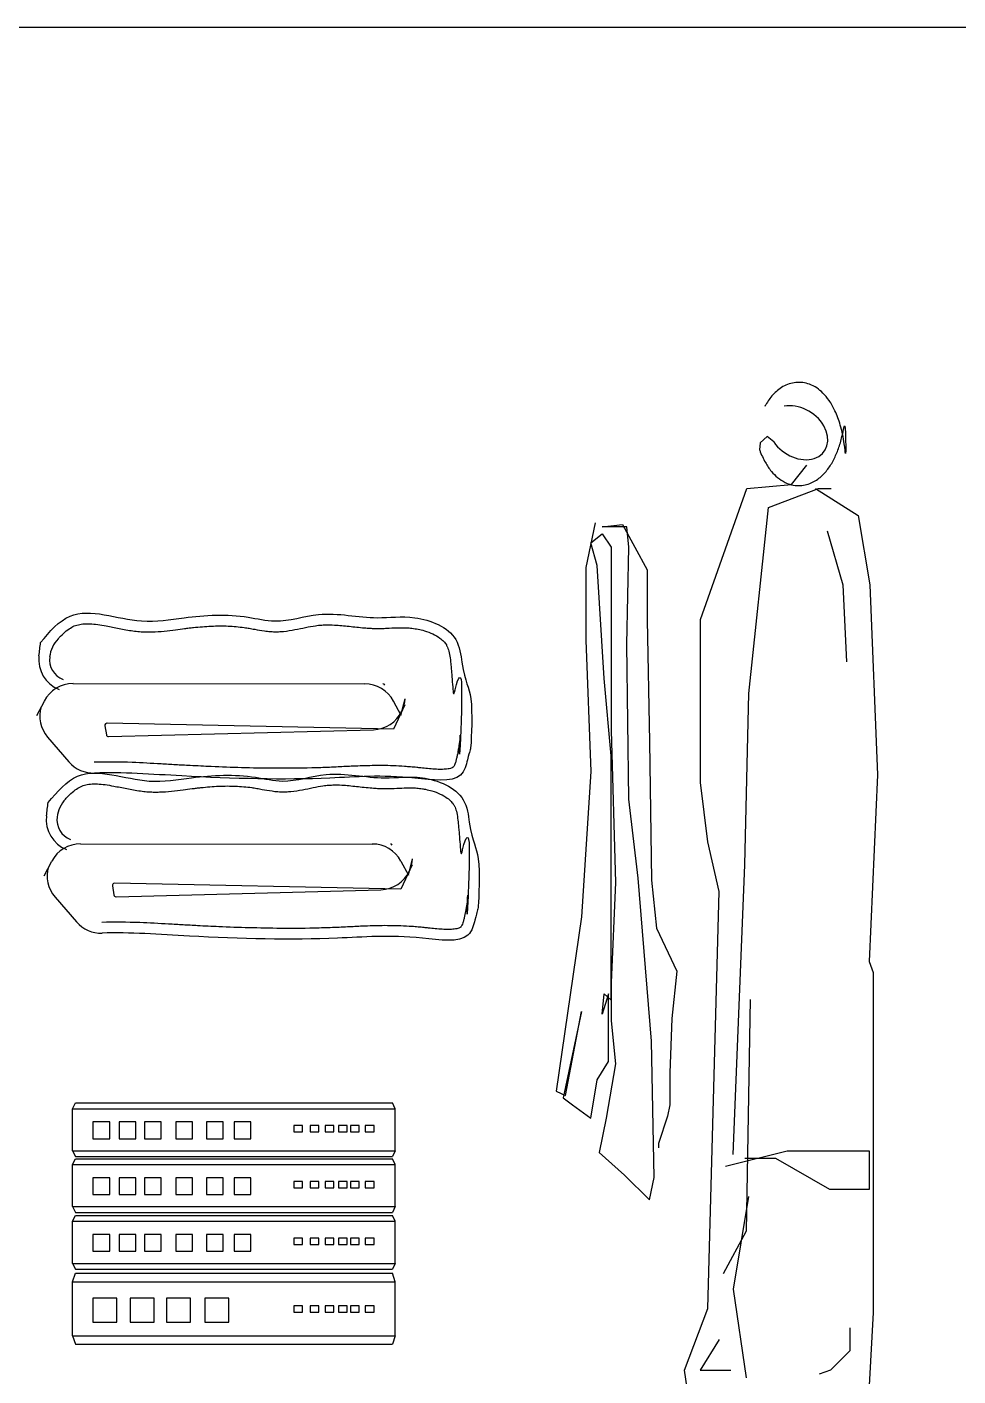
# Model space of a CAD drawing. Header units: inches. Extents: x 8.4 to 50.9, y 14.4 to 39.2.
# Drawn here: x 24.314 to 25.18, y 25.1 to 26.353 of the extents above; entities that cross this region are included whole.
import ezdxf

# ---------------------------------------------------------------- set-up
doc = ezdxf.new("R2010")
doc.units = ezdxf.units.IN
doc.header["$MEASUREMENT"] = 0
for name, color, linetype in [('02', 2, 'Continuous'), ('1', 1, 'Continuous'), ('4', 4, 'Continuous')]:
    doc.layers.add(name, color=color, linetype=linetype)

msp = doc.modelspace()

# ---------------------------------------------------------------- linework, layer by layer
at = {"layer": '02'}
for p, q in [((24.357, 25.7428), (24.6283, 25.7425)), ((24.3234, 25.7131), (24.3304, 25.7265)), ((24.6547, 25.7267), (24.6618, 25.7135)), ((24.6653, 25.723), (24.6548, 25.7005)), ((24.6618, 25.7135), (24.6656, 25.7286)), ((24.6626, 25.7173), (24.6629, 25.718)), ((24.6548, 25.7005), (24.3886, 25.706)), ((24.3334, 25.6932), (24.3533, 25.6701)), ((24.3866, 25.7037), (24.388, 25.6952)), ((24.39, 25.6936), (24.6362, 25.7)), ((24.364, 25.594), (24.6353, 25.5938)), ((24.6687, 25.5648), (24.6726, 25.5799)), ((24.3303, 25.5643), (24.3373, 25.5778)), ((24.6617, 25.5779), (24.6687, 25.5648)), ((24.6722, 25.5743), (24.6617, 25.5518)), ((24.6696, 25.5686), (24.6699, 25.5692)), ((24.3936, 25.5549), (24.3949, 25.5465)), ((24.6617, 25.5518), (24.3956, 25.5573)), ((24.3403, 25.5445), (24.3603, 25.5214)), ((24.397, 25.5448), (24.6432, 25.5513))]:
    msp.add_line(p, q, dxfattribs=at)
for centre, radius, start, end in [((24.3651, 25.764), 0.03, 137.1604, 173.0074), ((24.3552, 25.7652), 0.03, 173.3108, 248.1333), ((24.3552, 25.7652), 0.02, 173.0074, 248.1333), ((24.357, 25.7128), 0.03, 89.9531, 152.6148), ((24.6283, 25.7125), 0.03, 28.1237, 89.9531), ((24.6451, 25.7405), 0.002, 28.1237, 89.9531), ((24.6451, 25.7405), 0.002, 28.1237, 89.9531), ((24.3561, 25.7128), 0.03, 163.3945, 220.8302), ((24.6357, 25.7306), 0.03, 334.9831, 356.0548), ((24.3886, 25.704), 0.002, 88.8229, 189.0767), ((24.6354, 25.73), 0.03, 271.5046, 334.9831), ((24.39, 25.6956), 0.002, 189.0767, 271.5046), ((24.376, 25.6897), 0.03, 220.8302, 272.0542), ((24.3721, 25.6152), 0.03, 137.1604, 173.0074), ((24.3621, 25.6165), 0.03, 173.3108, 248.1333), ((24.3621, 25.6165), 0.02, 173.0074, 248.1333), ((24.364, 25.564), 0.03, 89.9531, 152.6148), ((24.6352, 25.5638), 0.03, 28.1237, 89.9531), ((24.652, 25.5918), 0.002, 28.1237, 89.9531), ((24.652, 25.5918), 0.002, 28.1237, 89.9531), ((24.6427, 25.5819), 0.03, 334.9831, 356.0548), ((24.363, 25.5641), 0.03, 163.3945, 220.8302), ((24.6424, 25.5813), 0.03, 271.5046, 334.9831), ((24.3956, 25.5553), 0.002, 88.8229, 189.0767), ((24.3969, 25.5468), 0.002, 189.0767, 271.5046), ((24.383, 25.541), 0.03, 220.8302, 272.0542)]:
    msp.add_arc(centre, radius, start, end, dxfattribs=at)
for points, knots in [([(24.3269, 25.781), (24.3354, 25.7911), (24.3593, 25.8194), (24.4127, 25.7962), (24.4665, 25.8058), (24.5085, 25.8081), (24.5499, 25.7978), (24.5895, 25.8122), (24.634, 25.8012), (24.6746, 25.8078), (24.715, 25.792), (24.7203, 25.7435), (24.7293, 25.738), (24.7268, 25.678), (24.7258, 25.682), (24.7183, 25.6491), (24.6544, 25.6592), (24.5806, 25.6525), (24.4776, 25.6551), (24.4026, 25.6606), (24.3771, 25.6597)], [0, 0, 0, 0, 36.733946, 103.386027, 142.999788, 202.501888, 227.7457, 268.687732, 323.270238, 358.270238, 398.148177, 420.199254, 489.215556, 563.217246, 609.241696, 629.297867, 669.113065, 748.113065, 885.627609, 966.501868, 966.501868, 966.501868, 966.501868]), ([(24.3431, 25.7844), (24.3439, 25.7853), (24.3447, 25.7861), (24.3473, 25.7887), (24.3491, 25.7903), (24.3525, 25.7931), (24.3542, 25.7942), (24.3574, 25.7961), (24.359, 25.7967), (24.3624, 25.7977), (24.3642, 25.798), (24.3682, 25.7984), (24.3704, 25.7984), (24.375, 25.7982), (24.3774, 25.798), (24.3825, 25.7973), (24.3852, 25.7969), (24.3918, 25.7956), (24.3958, 25.7948), (24.4041, 25.7932), (24.4084, 25.7924), (24.4147, 25.7915), (24.4167, 25.7913), (24.4198, 25.7911), (24.4208, 25.791), (24.4227, 25.7909), (24.4237, 25.7908), (24.4267, 25.7908), (24.4286, 25.7908), (24.4343, 25.7909), (24.4381, 25.7912), (24.4453, 25.7919), (24.4489, 25.7924), (24.4552, 25.7933), (24.458, 25.7936), (24.4621, 25.7942), (24.4635, 25.7943), (24.4662, 25.7947), (24.4676, 25.7948), (24.4717, 25.7953), (24.4745, 25.7955), (24.4827, 25.7961), (24.4882, 25.7964), (24.4961, 25.7964), (24.4986, 25.7964), (24.5062, 25.7961), (24.5112, 25.7956), (24.5169, 25.7948), (24.5177, 25.7947), (24.5193, 25.7945), (24.5201, 25.7943), (24.5225, 25.7939), (24.5242, 25.7936), (24.5288, 25.7928), (24.5318, 25.7922), (24.5368, 25.7915), (24.5386, 25.7913), (24.5415, 25.7911), (24.5425, 25.7911), (24.5442, 25.791), (24.545, 25.791), (24.5466, 25.791), (24.5473, 25.791), (24.5496, 25.7911), (24.5511, 25.7912), (24.5563, 25.7917), (24.5598, 25.7923), (24.5667, 25.7936), (24.57, 25.7943), (24.5764, 25.7956), (24.5794, 25.7962), (24.5833, 25.7967), (24.5843, 25.7969), (24.5859, 25.797), (24.5866, 25.7971), (24.5887, 25.7973), (24.5901, 25.7973), (24.5942, 25.7974), (24.5971, 25.7974), (24.6044, 25.797), (24.609, 25.7966), (24.6183, 25.7956), (24.6231, 25.795), (24.6296, 25.7945), (24.6313, 25.7943), (24.6344, 25.7942), (24.6359, 25.7941), (24.6381, 25.794), (24.6389, 25.794), (24.6412, 25.794), (24.6427, 25.794), (24.6456, 25.7941), (24.6471, 25.7942), (24.6517, 25.7944), (24.6549, 25.7946), (24.6611, 25.7948), (24.6641, 25.7948), (24.6687, 25.7946), (24.6704, 25.7945), (24.673, 25.7942), (24.6739, 25.794), (24.6759, 25.7937), (24.6768, 25.7936), (24.6798, 25.793), (24.6817, 25.7925), (24.6864, 25.7911), (24.689, 25.7901), (24.6938, 25.7878), (24.696, 25.7865), (24.6993, 25.7841), (24.7005, 25.7831), (24.7026, 25.781), (24.7034, 25.7799), (24.7042, 25.7785), (24.7044, 25.7781), (24.7048, 25.7774), (24.7049, 25.7771), (24.7054, 25.7759), (24.7057, 25.7751), (24.7065, 25.7725), (24.707, 25.7705), (24.7077, 25.7661), (24.7079, 25.7637), (24.7082, 25.7603), (24.7083, 25.7595), (24.7085, 25.7579), (24.7085, 25.7571), (24.7087, 25.7547), (24.7089, 25.7531), (24.7093, 25.7484), (24.7095, 25.7452), (24.7102, 25.7358), (24.7105, 25.7295), (24.7154, 25.752), (24.7182, 25.7519), (24.7183, 25.7265), (24.718, 25.7132), (24.7174, 25.6986), (24.7173, 25.6957), (24.717, 25.6891), (24.7168, 25.6856), (24.7165, 25.6806), (24.7164, 25.6789), (24.7162, 25.6758), (24.7171, 25.6964), (24.7167, 25.6922), (24.7164, 25.6897), (24.7157, 25.6847), (24.7153, 25.6824), (24.7146, 25.6789), (24.7145, 25.6781), (24.7142, 25.6767), (24.7141, 25.6762), (24.7139, 25.6752), (24.7138, 25.6746), (24.7135, 25.6736), (24.7134, 25.6731), (24.713, 25.6714), (24.7128, 25.6704), (24.7122, 25.6685), (24.7119, 25.6676), (24.7113, 25.6665), (24.7111, 25.6661), (24.7107, 25.6656), (24.7105, 25.6654), (24.7104, 25.6652), (24.7103, 25.6652), (24.7103, 25.6651), (24.7102, 25.6651), (24.7101, 25.665), (24.71, 25.6649), (24.7095, 25.6647), (24.7091, 25.6645), (24.7081, 25.6641), (24.7075, 25.6639), (24.706, 25.6636), (24.7052, 25.6635), (24.7028, 25.6632), (24.701, 25.6631), (24.6973, 25.6631), (24.6953, 25.6632), (24.6911, 25.6634), (24.6889, 25.6636), (24.6846, 25.664), (24.6825, 25.6643), (24.6791, 25.6646), (24.6778, 25.6648), (24.6755, 25.665), (24.6746, 25.6651), (24.6727, 25.6653), (24.6717, 25.6653), (24.6689, 25.6656), (24.6671, 25.6657), (24.6616, 25.6661), (24.6581, 25.6663), (24.6478, 25.6667), (24.6414, 25.6667), (24.629, 25.6665), (24.6231, 25.6663), (24.6127, 25.6659), (24.608, 25.6656), (24.6008, 25.6653), (24.5981, 25.6651), (24.59, 25.6648), (24.5845, 25.6646), (24.5673, 25.6642), (24.5553, 25.6641), (24.5334, 25.6642), (24.5235, 25.6644), (24.5043, 25.6649), (24.4949, 25.6653), (24.479, 25.666), (24.4724, 25.6663), (24.4613, 25.6669), (24.4569, 25.6671), (24.4479, 25.6676), (24.4434, 25.6679), (24.43, 25.6687), (24.421, 25.6692), (24.4001, 25.67), (24.3883, 25.6701), (24.3768, 25.6697)], [12.663082, 12.663082, 12.663082, 12.663082, 16.369831, 16.369831, 24.554746, 24.554746, 32.739662, 32.739662, 40.924577, 40.924577, 49.109492, 49.109492, 57.294408, 57.294408, 65.479323, 65.479323, 73.664239, 73.664239, 85.29828, 85.29828, 96.932321, 96.932321, 102.258585, 102.258585, 104.876775, 104.876775, 107.494965, 107.494965, 112.731344, 112.731344, 123.204104, 123.204104, 133.676864, 133.676864, 142.211538, 142.211538, 146.478628, 146.478628, 150.745717, 150.745717, 159.279895, 159.279895, 176.348253, 176.348253, 184.312384, 184.312384, 200.240647, 200.240647, 202.790836, 202.790836, 205.341025, 205.341025, 210.441404, 210.441404, 219.206328, 219.206328, 224.213491, 224.213491, 226.782109, 226.782109, 228.77242, 228.77242, 230.762731, 230.762731, 234.743353, 234.743353, 244.634152, 244.634152, 254.524952, 254.524952, 264.415752, 264.415752, 267.497225, 267.497225, 269.968867, 269.968867, 274.605841, 274.605841, 283.879791, 283.879791, 297.974363, 297.974363, 312.068935, 312.068935, 316.927781, 316.927781, 321.07528, 321.07528, 323.222438, 323.222438, 327.516754, 327.516754, 331.81107, 331.81107, 341.642953, 341.642953, 351.474837, 351.474837, 356.820768, 356.820768, 359.842443, 359.842443, 362.864119, 362.864119, 368.907471, 368.907471, 377.332658, 377.332658, 385.757844, 385.757844, 391.847369, 391.847369, 397.936893, 397.936893, 399.710577, 399.710577, 401.484262, 401.484262, 405.031632, 405.031632, 412.110812, 412.110812, 419.189993, 419.189993, 421.405015, 421.405015, 423.620036, 423.620036, 428.05008, 428.05008, 436.910166, 436.910166, 454.63034, 454.63034, 490.070686, 490.070686, 531.197208, 531.197208, 542.144126, 542.144126, 556.90457, 556.90457, 565.029415, 565.029415, 573.15426, 573.15426, 589.654992, 589.654992, 602.188857, 602.188857, 606.024035, 606.024035, 608.125936, 608.125936, 610.283897, 610.283897, 612.441858, 612.441858, 617.227886, 617.227886, 622.013914, 622.013914, 625.481353, 625.481353, 628.948791, 628.948791, 629.877674, 629.877674, 630.806557, 630.806557, 632.664322, 632.664322, 636.218428, 636.218428, 639.772534, 639.772534, 643.326639, 643.326639, 648.969345, 648.969345, 654.61205, 654.61205, 660.254755, 660.254755, 665.29399, 665.29399, 668.495434, 668.495434, 670.821353, 670.821353, 673.147272, 673.147272, 677.79911, 677.79911, 687.102786, 687.102786, 705.710138, 705.710138, 724.179871, 724.179871, 739.219426, 739.219426, 748.059355, 748.059355, 765.739211, 765.739211, 802.631415, 802.631415, 832.166903, 832.166903, 859.651423, 859.651423, 878.807022, 878.807022, 891.872375, 891.872375, 904.937727, 904.937727, 931.068433, 931.068433, 966.501868, 966.501868, 966.501868, 966.501868]), ([(24.3339, 25.6323), (24.3424, 25.6423), (24.3663, 25.6707), (24.4197, 25.6475), (24.4735, 25.6571), (24.5155, 25.6593), (24.5569, 25.6491), (24.5964, 25.6635), (24.6409, 25.6524), (24.6816, 25.659), (24.7219, 25.6432), (24.7272, 25.5948), (24.7362, 25.5893), (24.7337, 25.5293), (24.7327, 25.5333), (24.7253, 25.5004), (24.6614, 25.5104), (24.5875, 25.5038), (24.4846, 25.5063), (24.4096, 25.5119), (24.3841, 25.511)], [0, 0, 0, 0, 36.733946, 103.386027, 142.999788, 202.501888, 227.7457, 268.687732, 323.270238, 358.270238, 398.148177, 420.199254, 489.215556, 563.217246, 609.241696, 629.297867, 669.113065, 748.113065, 885.627609, 966.501868, 966.501868, 966.501868, 966.501868]), ([(24.3501, 25.6356), (24.3509, 25.6365), (24.3517, 25.6374), (24.3543, 25.64), (24.356, 25.6416), (24.3595, 25.6444), (24.3611, 25.6455), (24.3644, 25.6473), (24.3659, 25.648), (24.3693, 25.649), (24.3712, 25.6493), (24.3752, 25.6497), (24.3774, 25.6497), (24.382, 25.6495), (24.3844, 25.6493), (24.3895, 25.6486), (24.3921, 25.6481), (24.3987, 25.6469), (24.4028, 25.6461), (24.4111, 25.6445), (24.4153, 25.6437), (24.4217, 25.6428), (24.4237, 25.6426), (24.4267, 25.6423), (24.4277, 25.6423), (24.4297, 25.6422), (24.4307, 25.6421), (24.4336, 25.642), (24.4356, 25.6421), (24.4413, 25.6422), (24.445, 25.6425), (24.4523, 25.6432), (24.4559, 25.6437), (24.4622, 25.6445), (24.465, 25.6449), (24.4691, 25.6454), (24.4705, 25.6456), (24.4732, 25.6459), (24.4746, 25.6461), (24.4787, 25.6465), (24.4815, 25.6468), (24.4897, 25.6474), (24.4951, 25.6477), (24.5031, 25.6477), (24.5056, 25.6476), (24.5132, 25.6473), (24.5181, 25.6469), (24.5239, 25.6461), (24.5247, 25.646), (24.5262, 25.6457), (24.527, 25.6456), (24.5295, 25.6452), (24.5311, 25.6449), (24.5357, 25.644), (24.5388, 25.6435), (24.5438, 25.6428), (24.5456, 25.6426), (24.5485, 25.6424), (24.5495, 25.6423), (24.5512, 25.6423), (24.552, 25.6423), (24.5535, 25.6423), (24.5543, 25.6423), (24.5566, 25.6424), (24.5581, 25.6425), (24.5632, 25.643), (24.5668, 25.6436), (24.5736, 25.6448), (24.5769, 25.6456), (24.5833, 25.6469), (24.5864, 25.6474), (24.5903, 25.648), (24.5912, 25.6481), (24.5929, 25.6483), (24.5936, 25.6484), (24.5957, 25.6485), (24.597, 25.6486), (24.6012, 25.6487), (24.604, 25.6487), (24.6114, 25.6483), (24.6159, 25.6478), (24.6252, 25.6468), (24.63, 25.6463), (24.6366, 25.6457), (24.6382, 25.6456), (24.6414, 25.6454), (24.6429, 25.6454), (24.6451, 25.6453), (24.6458, 25.6453), (24.6481, 25.6453), (24.6496, 25.6453), (24.6526, 25.6454), (24.654, 25.6454), (24.6587, 25.6456), (24.6619, 25.6458), (24.668, 25.6461), (24.671, 25.6461), (24.6757, 25.6459), (24.6774, 25.6457), (24.68, 25.6454), (24.6809, 25.6453), (24.6828, 25.645), (24.6838, 25.6448), (24.6867, 25.6442), (24.6887, 25.6437), (24.6933, 25.6424), (24.6959, 25.6414), (24.7008, 25.6391), (24.703, 25.6378), (24.7063, 25.6354), (24.7075, 25.6344), (24.7095, 25.6322), (24.7104, 25.6312), (24.7112, 25.6297), (24.7114, 25.6294), (24.7117, 25.6287), (24.7119, 25.6284), (24.7124, 25.6272), (24.7127, 25.6264), (24.7135, 25.6238), (24.7139, 25.6217), (24.7146, 25.6173), (24.7149, 25.6149), (24.7152, 25.6116), (24.7153, 25.6108), (24.7154, 25.6092), (24.7155, 25.6084), (24.7157, 25.606), (24.7159, 25.6044), (24.7162, 25.5997), (24.7165, 25.5965), (24.7172, 25.587), (24.7175, 25.5808), (24.7224, 25.6033), (24.7252, 25.6032), (24.7253, 25.5777), (24.725, 25.5645), (24.7244, 25.5499), (24.7243, 25.5469), (24.724, 25.5404), (24.7238, 25.5368), (24.7235, 25.5319), (24.7234, 25.5302), (24.7231, 25.5271), (24.724, 25.5477), (24.7237, 25.5435), (24.7234, 25.5409), (24.7226, 25.536), (24.7223, 25.5337), (24.7216, 25.5302), (24.7214, 25.5293), (24.7211, 25.528), (24.721, 25.5275), (24.7208, 25.5265), (24.7207, 25.5259), (24.7205, 25.5249), (24.7204, 25.5243), (24.72, 25.5227), (24.7197, 25.5216), (24.7191, 25.5197), (24.7188, 25.5189), (24.7183, 25.5178), (24.7181, 25.5174), (24.7177, 25.5169), (24.7175, 25.5167), (24.7173, 25.5165), (24.7173, 25.5165), (24.7172, 25.5164), (24.7172, 25.5164), (24.7171, 25.5163), (24.7169, 25.5162), (24.7165, 25.516), (24.7161, 25.5158), (24.7151, 25.5154), (24.7145, 25.5152), (24.713, 25.5149), (24.7121, 25.5148), (24.7097, 25.5145), (24.708, 25.5144), (24.7043, 25.5144), (24.7023, 25.5145), (24.698, 25.5147), (24.6958, 25.5149), (24.6916, 25.5153), (24.6895, 25.5155), (24.6861, 25.5159), (24.6848, 25.516), (24.6825, 25.5163), (24.6815, 25.5164), (24.6796, 25.5165), (24.6787, 25.5166), (24.6759, 25.5168), (24.674, 25.517), (24.6686, 25.5174), (24.6651, 25.5175), (24.6548, 25.5179), (24.6483, 25.518), (24.636, 25.5178), (24.6301, 25.5176), (24.6196, 25.5171), (24.615, 25.5169), (24.6077, 25.5165), (24.605, 25.5164), (24.5969, 25.516), (24.5914, 25.5159), (24.5743, 25.5154), (24.5623, 25.5153), (24.5404, 25.5155), (24.5305, 25.5157), (24.5112, 25.5162), (24.5019, 25.5165), (24.4859, 25.5172), (24.4794, 25.5175), (24.4683, 25.5181), (24.4638, 25.5184), (24.4549, 25.5189), (24.4504, 25.5192), (24.4369, 25.5199), (24.428, 25.5204), (24.4071, 25.5212), (24.3953, 25.5214), (24.3837, 25.521)], [12.663082, 12.663082, 12.663082, 12.663082, 16.369831, 16.369831, 24.554746, 24.554746, 32.739662, 32.739662, 40.924577, 40.924577, 49.109492, 49.109492, 57.294408, 57.294408, 65.479323, 65.479323, 73.664239, 73.664239, 85.29828, 85.29828, 96.932321, 96.932321, 102.258585, 102.258585, 104.876775, 104.876775, 107.494965, 107.494965, 112.731344, 112.731344, 123.204104, 123.204104, 133.676864, 133.676864, 142.211538, 142.211538, 146.478628, 146.478628, 150.745717, 150.745717, 159.279895, 159.279895, 176.348253, 176.348253, 184.312384, 184.312384, 200.240647, 200.240647, 202.790836, 202.790836, 205.341025, 205.341025, 210.441404, 210.441404, 219.206328, 219.206328, 224.213491, 224.213491, 226.782109, 226.782109, 228.77242, 228.77242, 230.762731, 230.762731, 234.743353, 234.743353, 244.634152, 244.634152, 254.524952, 254.524952, 264.415752, 264.415752, 267.497225, 267.497225, 269.968867, 269.968867, 274.605841, 274.605841, 283.879791, 283.879791, 297.974363, 297.974363, 312.068935, 312.068935, 316.927781, 316.927781, 321.07528, 321.07528, 323.222438, 323.222438, 327.516754, 327.516754, 331.81107, 331.81107, 341.642953, 341.642953, 351.474837, 351.474837, 356.820768, 356.820768, 359.842443, 359.842443, 362.864119, 362.864119, 368.907471, 368.907471, 377.332658, 377.332658, 385.757844, 385.757844, 391.847369, 391.847369, 397.936893, 397.936893, 399.710577, 399.710577, 401.484262, 401.484262, 405.031632, 405.031632, 412.110812, 412.110812, 419.189993, 419.189993, 421.405015, 421.405015, 423.620036, 423.620036, 428.05008, 428.05008, 436.910166, 436.910166, 454.63034, 454.63034, 490.070686, 490.070686, 531.197208, 531.197208, 542.144126, 542.144126, 556.90457, 556.90457, 565.029415, 565.029415, 573.15426, 573.15426, 589.654992, 589.654992, 602.188857, 602.188857, 606.024035, 606.024035, 608.125936, 608.125936, 610.283897, 610.283897, 612.441858, 612.441858, 617.227886, 617.227886, 622.013914, 622.013914, 625.481353, 625.481353, 628.948791, 628.948791, 629.877674, 629.877674, 630.806557, 630.806557, 632.664322, 632.664322, 636.218428, 636.218428, 639.772534, 639.772534, 643.326639, 643.326639, 648.969345, 648.969345, 654.61205, 654.61205, 660.254755, 660.254755, 665.29399, 665.29399, 668.495434, 668.495434, 670.821353, 670.821353, 673.147272, 673.147272, 677.79911, 677.79911, 687.102786, 687.102786, 705.710138, 705.710138, 724.179871, 724.179871, 739.219426, 739.219426, 748.059355, 748.059355, 765.739211, 765.739211, 802.631415, 802.631415, 832.166903, 832.166903, 859.651423, 859.651423, 878.807022, 878.807022, 891.872375, 891.872375, 904.937727, 904.937727, 931.068433, 931.068433, 966.501868, 966.501868, 966.501868, 966.501868])]:
    msp.add_open_spline(points, degree=3, knots=knots, dxfattribs=at)
for points in [[(24.3254, 25.7687), (24.3259, 25.7728), (24.3264, 25.7769), (24.3269, 25.781)], [(24.3324, 25.62), (24.3328, 25.6241), (24.3334, 25.6282), (24.3339, 25.6323)]]:
    msp.add_open_spline(points, degree=3, dxfattribs=at)
at = {"layer": '1'}
msp.add_lwpolyline([(24.8422, 25.8921), (24.8337, 25.8506), (24.8337, 25.7831), (24.8382, 25.6611), (24.8297, 25.5261), (24.8062, 25.3641), (24.8147, 25.3601), (24.8297, 25.4381), (24.8127, 25.3581), (24.8212, 25.3516), (24.8382, 25.3391), (24.8442, 25.3746), (24.8547, 25.3916), (24.8547, 25.4546), (24.8487, 25.4356), (24.8507, 25.4546), (24.8572, 25.4486), (24.8572, 25.6756), (24.8507, 25.7476), (24.8442, 25.8526), (24.8382, 25.8736), (24.8487, 25.8821), (24.8572, 25.8696), (24.8572, 25.8041), (24.8572, 25.6991), (24.8612, 25.5581), (24.8572, 25.4651), (24.8572, 25.4296), (24.8612, 25.3896), (24.8527, 25.3391), (24.8462, 25.3071), (24.8697, 25.2861), (24.8927, 25.2631), (24.8972, 25.2841), (24.8947, 25.4106), (24.8822, 25.5621), (24.8737, 25.6356), (24.8717, 25.7791), (24.8737, 25.8696), (24.8717, 25.8886), (24.8487, 25.8886), (24.8677, 25.8906), (24.8907, 25.8486), (24.8907, 25.8021), (24.8927, 25.6886), (24.8947, 25.5601), (24.8992, 25.5156), (24.9182, 25.4756), (24.9137, 25.4316), (24.9117, 25.3811), (24.9117, 25.3516), (24.9097, 25.3411), (24.9012, 25.3156), (24.9012, 25.3116)], dxfattribs=at)
at = {"layer": '4'}
for p, q in [((25.0023, 25.9723), (24.9956, 25.9664)), ((25.0084, 25.9674), (25.0023, 25.9723)), ((24.9956, 25.9664), (24.9951, 25.9599)), ((25.0248, 25.9278), (25.0391, 25.9458)), ((24.9402, 25.8023), (24.9832, 25.9242)), ((24.9832, 25.9242), (25.0248, 25.9278)), ((25.0033, 25.9063), (25.0499, 25.9242)), ((25.0472, 25.9242), (25.0867, 25.8991)), ((25.0499, 25.9242), (25.0616, 25.9242)), ((24.9853, 25.7335), (25.0033, 25.9063)), ((25.0867, 25.8991), (25.0975, 25.8346)), ((25.058, 25.8848), (25.0724, 25.8346)), ((25.0724, 25.8346), (25.0759, 25.7629)), ((25.0975, 25.8346), (25.1046, 25.6582)), ((24.9402, 25.651), (24.9402, 25.8023)), ((24.9814, 25.5743), (24.9853, 25.7335)), ((25.1046, 25.6582), (25.0971, 25.4847)), ((24.947, 25.5958), (24.9402, 25.651)), ((24.9577, 25.5497), (24.947, 25.5958)), ((24.9706, 25.3052), (24.9814, 25.5743)), ((24.9469, 25.1623), (24.9577, 25.5497)), ((25.0971, 25.4847), (25.1006, 25.4744)), ((25.1006, 25.4744), (25.1006, 25.2519)), ((24.9864, 25.4493), (24.9828, 25.234)), ((24.3566, 25.3479), (24.3593, 25.3532)), ((24.3566, 25.3479), (24.6566, 25.3479)), ((24.3566, 25.3479), (24.6566, 25.3479)), ((24.3566, 25.3088), (24.3566, 25.3479)), ((24.3593, 25.3532), (24.6539, 25.3532)), ((24.6566, 25.3479), (24.6539, 25.3532)), ((24.6566, 25.3088), (24.6566, 25.3479)), ((24.3912, 25.3356), (24.3756, 25.3356)), ((24.3756, 25.3356), (24.3756, 25.32)), ((24.3912, 25.32), (24.3912, 25.3356)), ((24.4155, 25.3356), (24.3999, 25.3356)), ((24.3999, 25.3356), (24.3999, 25.32)), ((24.4155, 25.32), (24.4155, 25.3356)), ((24.439, 25.3356), (24.4234, 25.3356)), ((24.4234, 25.3356), (24.4234, 25.32)), ((24.439, 25.32), (24.439, 25.3356)), ((24.4682, 25.3356), (24.4526, 25.3356)), ((24.4526, 25.3356), (24.4526, 25.32)), ((24.4682, 25.32), (24.4682, 25.3356)), ((24.4967, 25.3356), (24.4811, 25.3356)), ((24.4811, 25.3356), (24.4811, 25.32)), ((24.4967, 25.32), (24.4967, 25.3356)), ((24.5223, 25.3356), (24.5067, 25.3356)), ((24.5067, 25.3356), (24.5067, 25.32)), ((24.5223, 25.32), (24.5223, 25.3356)), ((24.5703, 25.3323), (24.5622, 25.3323)), ((24.5622, 25.3323), (24.5622, 25.3264)), ((24.5703, 25.3264), (24.5703, 25.3323)), ((24.5856, 25.3323), (24.5776, 25.3323)), ((24.5776, 25.3323), (24.5776, 25.3264)), ((24.5856, 25.3264), (24.5856, 25.3323)), ((24.5995, 25.3323), (24.5915, 25.3323)), ((24.5915, 25.3323), (24.5915, 25.3264)), ((24.5995, 25.3264), (24.5995, 25.3323)), ((24.6119, 25.3323), (24.6039, 25.3323)), ((24.6039, 25.3323), (24.6039, 25.3264)), ((24.6119, 25.3264), (24.6119, 25.3323)), ((24.6229, 25.3323), (24.6148, 25.3323)), ((24.6148, 25.3323), (24.6148, 25.3264)), ((24.6229, 25.3264), (24.6229, 25.3323)), ((24.6368, 25.3323), (24.6287, 25.3323)), ((24.6287, 25.3323), (24.6287, 25.3264)), ((24.6368, 25.3264), (24.6368, 25.3323)), ((24.3756, 25.32), (24.3912, 25.32)), ((24.3999, 25.32), (24.4155, 25.32)), ((24.4234, 25.32), (24.439, 25.32)), ((24.4526, 25.32), (24.4682, 25.32)), ((24.4811, 25.32), (24.4967, 25.32)), ((24.5067, 25.32), (24.5223, 25.32)), ((24.5622, 25.3264), (24.5703, 25.3264)), ((24.5776, 25.3264), (24.5856, 25.3264)), ((24.5915, 25.3264), (24.5995, 25.3264)), ((24.6039, 25.3264), (24.6119, 25.3264)), ((24.6148, 25.3264), (24.6229, 25.3264)), ((24.6287, 25.3264), (24.6368, 25.3264)), ((24.3566, 25.3088), (24.6566, 25.3088)), ((24.3566, 25.3088), (24.6566, 25.3088)), ((24.3566, 25.3088), (24.6566, 25.3088)), ((24.3566, 25.3088), (24.3593, 25.3035)), ((24.6566, 25.3088), (24.6539, 25.3035)), ((24.9635, 25.2945), (25.0209, 25.3088)), ((25.0209, 25.3088), (25.0971, 25.3088)), ((25.0971, 25.3088), (25.0971, 25.2729)), ((24.3566, 25.296), (24.3593, 25.3013)), ((24.3566, 25.296), (24.6566, 25.296)), ((24.3566, 25.296), (24.6566, 25.296)), ((24.3566, 25.2569), (24.3566, 25.296)), ((24.3593, 25.3035), (24.6539, 25.3035)), ((24.3593, 25.3013), (24.6539, 25.3013)), ((24.6566, 25.296), (24.6539, 25.3013)), ((24.6566, 25.2569), (24.6566, 25.296)), ((25.0101, 25.3016), (24.9814, 25.3016)), ((25.0603, 25.2729), (25.0101, 25.3016)), ((24.3912, 25.2837), (24.3756, 25.2837)), ((24.3756, 25.2837), (24.3756, 25.2681)), ((24.3912, 25.2681), (24.3912, 25.2837)), ((24.4155, 25.2837), (24.3999, 25.2837)), ((24.3999, 25.2837), (24.3999, 25.2681)), ((24.4155, 25.2681), (24.4155, 25.2837)), ((24.439, 25.2837), (24.4234, 25.2837)), ((24.4234, 25.2837), (24.4234, 25.2681)), ((24.439, 25.2681), (24.439, 25.2837)), ((24.4682, 25.2837), (24.4526, 25.2837)), ((24.4526, 25.2837), (24.4526, 25.2681)), ((24.4682, 25.2681), (24.4682, 25.2837)), ((24.4967, 25.2837), (24.4811, 25.2837)), ((24.4811, 25.2837), (24.4811, 25.2681)), ((24.4967, 25.2681), (24.4967, 25.2837)), ((24.5223, 25.2837), (24.5067, 25.2837)), ((24.5067, 25.2837), (24.5067, 25.2681)), ((24.5223, 25.2681), (24.5223, 25.2837)), ((24.5703, 25.2804), (24.5622, 25.2804)), ((24.5622, 25.2804), (24.5622, 25.2745)), ((24.5703, 25.2745), (24.5703, 25.2804)), ((24.5856, 25.2804), (24.5776, 25.2804)), ((24.5776, 25.2804), (24.5776, 25.2745)), ((24.5856, 25.2745), (24.5856, 25.2804)), ((24.5995, 25.2804), (24.5915, 25.2804)), ((24.5915, 25.2804), (24.5915, 25.2745)), ((24.5995, 25.2745), (24.5995, 25.2804)), ((24.6119, 25.2804), (24.6039, 25.2804)), ((24.6039, 25.2804), (24.6039, 25.2745)), ((24.6119, 25.2745), (24.6119, 25.2804)), ((24.6229, 25.2804), (24.6148, 25.2804)), ((24.6148, 25.2804), (24.6148, 25.2745)), ((24.6229, 25.2745), (24.6229, 25.2804)), ((24.6368, 25.2804), (24.6287, 25.2804)), ((24.6287, 25.2804), (24.6287, 25.2745)), ((24.6368, 25.2745), (24.6368, 25.2804)), ((24.3756, 25.2681), (24.3912, 25.2681)), ((24.3999, 25.2681), (24.4155, 25.2681)), ((24.4234, 25.2681), (24.439, 25.2681)), ((24.4526, 25.2681), (24.4682, 25.2681)), ((24.4811, 25.2681), (24.4967, 25.2681)), ((24.5067, 25.2681), (24.5223, 25.2681)), ((24.5622, 25.2745), (24.5703, 25.2745)), ((24.5776, 25.2745), (24.5856, 25.2745)), ((24.5915, 25.2745), (24.5995, 25.2745)), ((24.6039, 25.2745), (24.6119, 25.2745)), ((24.6148, 25.2745), (24.6229, 25.2745)), ((24.6287, 25.2745), (24.6368, 25.2745)), ((24.9849, 25.2663), (24.9705, 25.1802)), ((25.0971, 25.2729), (25.0603, 25.2729)), ((24.3566, 25.2569), (24.6566, 25.2569)), ((24.3566, 25.2569), (24.6566, 25.2569)), ((24.3566, 25.2569), (24.6566, 25.2569)), ((24.3566, 25.2569), (24.3593, 25.2516)), ((24.6566, 25.2569), (24.6539, 25.2516)), ((24.3566, 25.2433), (24.3593, 25.2486)), ((24.3566, 25.2433), (24.6566, 25.2433)), ((24.3566, 25.2433), (24.6566, 25.2433)), ((24.3566, 25.2042), (24.3566, 25.2433)), ((24.3593, 25.2516), (24.6539, 25.2516)), ((24.3593, 25.2486), (24.6539, 25.2486)), ((24.6566, 25.2433), (24.6539, 25.2486)), ((24.6566, 25.2042), (24.6566, 25.2433)), ((25.1006, 25.2519), (25.1006, 25.1587)), ((24.3756, 25.231), (24.3756, 25.2154)), ((24.3912, 25.231), (24.3756, 25.231)), ((24.3912, 25.2154), (24.3912, 25.231)), ((24.3999, 25.231), (24.3999, 25.2154)), ((24.4155, 25.231), (24.3999, 25.231)), ((24.4155, 25.2154), (24.4155, 25.231)), ((24.4234, 25.231), (24.4234, 25.2154)), ((24.439, 25.231), (24.4234, 25.231)), ((24.439, 25.2154), (24.439, 25.231)), ((24.4526, 25.231), (24.4526, 25.2154)), ((24.4682, 25.231), (24.4526, 25.231)), ((24.4682, 25.2154), (24.4682, 25.231)), ((24.4811, 25.231), (24.4811, 25.2154)), ((24.4967, 25.231), (24.4811, 25.231)), ((24.4967, 25.2154), (24.4967, 25.231)), ((24.5067, 25.231), (24.5067, 25.2154)), ((24.5223, 25.231), (24.5067, 25.231)), ((24.5223, 25.2154), (24.5223, 25.231)), ((24.9828, 25.234), (24.9613, 25.1946)), ((24.5703, 25.2277), (24.5622, 25.2277)), ((24.5622, 25.2277), (24.5622, 25.2218)), ((24.5622, 25.2218), (24.5703, 25.2218)), ((24.5703, 25.2218), (24.5703, 25.2277)), ((24.5856, 25.2277), (24.5776, 25.2277)), ((24.5776, 25.2277), (24.5776, 25.2218)), ((24.5776, 25.2218), (24.5856, 25.2218)), ((24.5856, 25.2218), (24.5856, 25.2277)), ((24.5995, 25.2277), (24.5915, 25.2277)), ((24.5915, 25.2277), (24.5915, 25.2218)), ((24.5915, 25.2218), (24.5995, 25.2218)), ((24.5995, 25.2218), (24.5995, 25.2277)), ((24.6119, 25.2277), (24.6039, 25.2277)), ((24.6039, 25.2277), (24.6039, 25.2218)), ((24.6039, 25.2218), (24.6119, 25.2218)), ((24.6119, 25.2218), (24.6119, 25.2277)), ((24.6229, 25.2277), (24.6148, 25.2277)), ((24.6148, 25.2277), (24.6148, 25.2218)), ((24.6148, 25.2218), (24.6229, 25.2218)), ((24.6229, 25.2218), (24.6229, 25.2277)), ((24.6368, 25.2277), (24.6287, 25.2277)), ((24.6287, 25.2277), (24.6287, 25.2218)), ((24.6287, 25.2218), (24.6368, 25.2218)), ((24.6368, 25.2218), (24.6368, 25.2277)), ((24.3566, 25.2042), (24.6566, 25.2042)), ((24.3566, 25.2042), (24.6566, 25.2042)), ((24.3566, 25.2042), (24.6566, 25.2042)), ((24.3566, 25.2042), (24.3593, 25.1989)), ((24.3756, 25.2154), (24.3912, 25.2154)), ((24.3999, 25.2154), (24.4155, 25.2154)), ((24.4234, 25.2154), (24.439, 25.2154)), ((24.4526, 25.2154), (24.4682, 25.2154)), ((24.4811, 25.2154), (24.4967, 25.2154)), ((24.5067, 25.2154), (24.5223, 25.2154)), ((24.6566, 25.2042), (24.6539, 25.1989)), ((24.3566, 25.187), (24.3593, 25.195)), ((24.3593, 25.1989), (24.6539, 25.1989)), ((24.3593, 25.195), (24.6539, 25.195)), ((24.6566, 25.187), (24.6539, 25.195)), ((24.3566, 25.187), (24.6566, 25.187)), ((24.3566, 25.187), (24.6566, 25.187)), ((24.3566, 25.137), (24.3566, 25.187)), ((24.6566, 25.137), (24.6566, 25.187)), ((24.9705, 25.1802), (24.9828, 25.0978)), ((24.3979, 25.1718), (24.3756, 25.1718)), ((24.3756, 25.1718), (24.3756, 25.1495)), ((24.3979, 25.1495), (24.3979, 25.1718)), ((24.4326, 25.1718), (24.4103, 25.1718)), ((24.4103, 25.1718), (24.4103, 25.1495)), ((24.4326, 25.1495), (24.4326, 25.1718)), ((24.4662, 25.1718), (24.4439, 25.1718)), ((24.4439, 25.1718), (24.4439, 25.1495)), ((24.4662, 25.1495), (24.4662, 25.1718)), ((24.502, 25.1718), (24.4797, 25.1718)), ((24.4797, 25.1718), (24.4797, 25.1495)), ((24.502, 25.1495), (24.502, 25.1718)), ((24.5703, 25.1646), (24.5622, 25.1646)), ((24.5622, 25.1646), (24.5622, 25.1588)), ((24.5622, 25.1588), (24.5703, 25.1588)), ((24.5703, 25.1588), (24.5703, 25.1646)), ((24.5856, 25.1646), (24.5776, 25.1646)), ((24.5776, 25.1646), (24.5776, 25.1588)), ((24.5776, 25.1588), (24.5856, 25.1588)), ((24.5856, 25.1588), (24.5856, 25.1646)), ((24.5995, 25.1646), (24.5915, 25.1646)), ((24.5915, 25.1646), (24.5915, 25.1588)), ((24.5915, 25.1588), (24.5995, 25.1588)), ((24.5995, 25.1588), (24.5995, 25.1646)), ((24.6119, 25.1646), (24.6039, 25.1646)), ((24.6039, 25.1646), (24.6039, 25.1588)), ((24.6039, 25.1588), (24.6119, 25.1588)), ((24.6119, 25.1588), (24.6119, 25.1646)), ((24.6229, 25.1646), (24.6148, 25.1646)), ((24.6148, 25.1646), (24.6148, 25.1588)), ((24.6148, 25.1588), (24.6229, 25.1588)), ((24.6229, 25.1588), (24.6229, 25.1646)), ((24.6368, 25.1646), (24.6287, 25.1646)), ((24.6287, 25.1646), (24.6287, 25.1588)), ((24.6287, 25.1588), (24.6368, 25.1588)), ((24.6368, 25.1588), (24.6368, 25.1646)), ((24.9254, 25.1049), (24.9469, 25.1623)), ((25.1006, 25.1587), (25.0971, 25.0906)), ((24.3756, 25.1495), (24.3979, 25.1495)), ((24.4103, 25.1495), (24.4326, 25.1495)), ((24.4439, 25.1495), (24.4662, 25.1495)), ((24.4797, 25.1495), (24.502, 25.1495)), ((25.0791, 25.1444), (25.0791, 25.1229)), ((24.3566, 25.137), (24.6566, 25.137)), ((24.3566, 25.137), (24.3593, 25.129)), ((24.3593, 25.129), (24.6539, 25.129)), ((24.6566, 25.137), (24.6539, 25.129)), ((24.9577, 25.1336), (24.9398, 25.1049)), ((25.0791, 25.1229), (25.0612, 25.1049)), ((24.929, 25.0798), (24.9254, 25.1049)), ((24.9398, 25.1049), (24.9685, 25.1049)), ((25.0612, 25.1049), (25.0504, 25.1013))]:
    msp.add_line(p, q, dxfattribs=at)
msp.add_lwpolyline([(23.723, 26.3528), (27.2645, 26.3528), (27.2645, 24.5139), (23.723, 24.5139)], close=True, dxfattribs=at)
msp.add_ellipse((25.0309, 25.9759), major_axis=(-0.0245, 0.0172), ratio=0.746803, start_param=1.10267, end_param=5.67588, dxfattribs=at)
msp.add_open_spline([(24.9951, 25.9599), (24.9952, 25.9598), (24.9952, 25.9597), (24.9968, 25.9556), (24.9985, 25.9518), (25.0022, 25.9453), (25.004, 25.9425), (25.0079, 25.9379), (25.0098, 25.936), (25.014, 25.9325), (25.0163, 25.931), (25.0207, 25.9289), (25.0228, 25.9281), (25.027, 25.9271), (25.0292, 25.9268), (25.0314, 25.9268), (25.0315, 25.9268), (25.0316, 25.9268), (25.0336, 25.9268), (25.0355, 25.927), (25.0394, 25.9278), (25.0413, 25.9284), (25.0448, 25.93), (25.0465, 25.9309), (25.0496, 25.9329), (25.0511, 25.9341), (25.055, 25.9376), (25.0573, 25.9402), (25.0613, 25.9459), (25.0631, 25.9489), (25.0663, 25.9554), (25.0677, 25.9589), (25.0701, 25.9661), (25.0712, 25.9699), (25.0738, 25.9816), (25.0748, 25.99), (25.0754, 25.9488), (25.075, 25.9573), (25.073, 25.9716), (25.0718, 25.9775), (25.0688, 25.9877), (25.0672, 25.9921), (25.0636, 25.9997), (25.0618, 26.0029), (25.058, 26.0084), (25.0561, 26.0107), (25.0523, 26.0145), (25.0503, 26.0161), (25.0462, 26.0189), (25.0439, 26.02), (25.0395, 26.0217), (25.0374, 26.0222), (25.0331, 26.0227), (25.031, 26.0228), (25.0267, 26.0223), (25.0246, 26.0219), (25.0206, 26.0206), (25.0187, 26.0197), (25.0151, 26.0177), (25.0135, 26.0165), (25.0104, 26.014), (25.0089, 26.0126), (25.005, 26.0083), (25.0028, 26.0052), (25.0006, 26.0014), (25.0003, 26.0009), (25, 26.0004)], degree=3, knots=[5.385607, 5.385607, 5.385607, 5.385607, 5.391283, 5.391283, 5.601305, 5.601305, 5.776134, 5.776134, 5.92022, 5.92022, 6.064306, 6.064306, 6.172002, 6.172002, 6.279698, 6.279698, 6.283185, 6.283185, 6.283185, 6.380809, 6.380809, 6.478432, 6.478432, 6.576056, 6.576056, 6.673679, 6.673679, 6.857193, 6.857193, 7.040708, 7.040708, 7.224222, 7.224222, 7.407737, 7.407737, 7.776036, 7.776036, 8.144335, 8.144335, 8.417428, 8.417428, 8.646764, 8.646764, 8.837894, 8.837894, 8.996021, 8.996021, 9.127281, 9.127281, 9.25854, 9.25854, 9.364284, 9.364284, 9.470028, 9.470028, 9.575771, 9.575771, 9.681515, 9.681515, 9.787258, 9.787258, 9.893002, 9.893002, 10.095531, 10.095531, 10.122643, 10.122643, 10.122643, 10.122643], dxfattribs=at)

doc.saveas('drawing.dxf')
